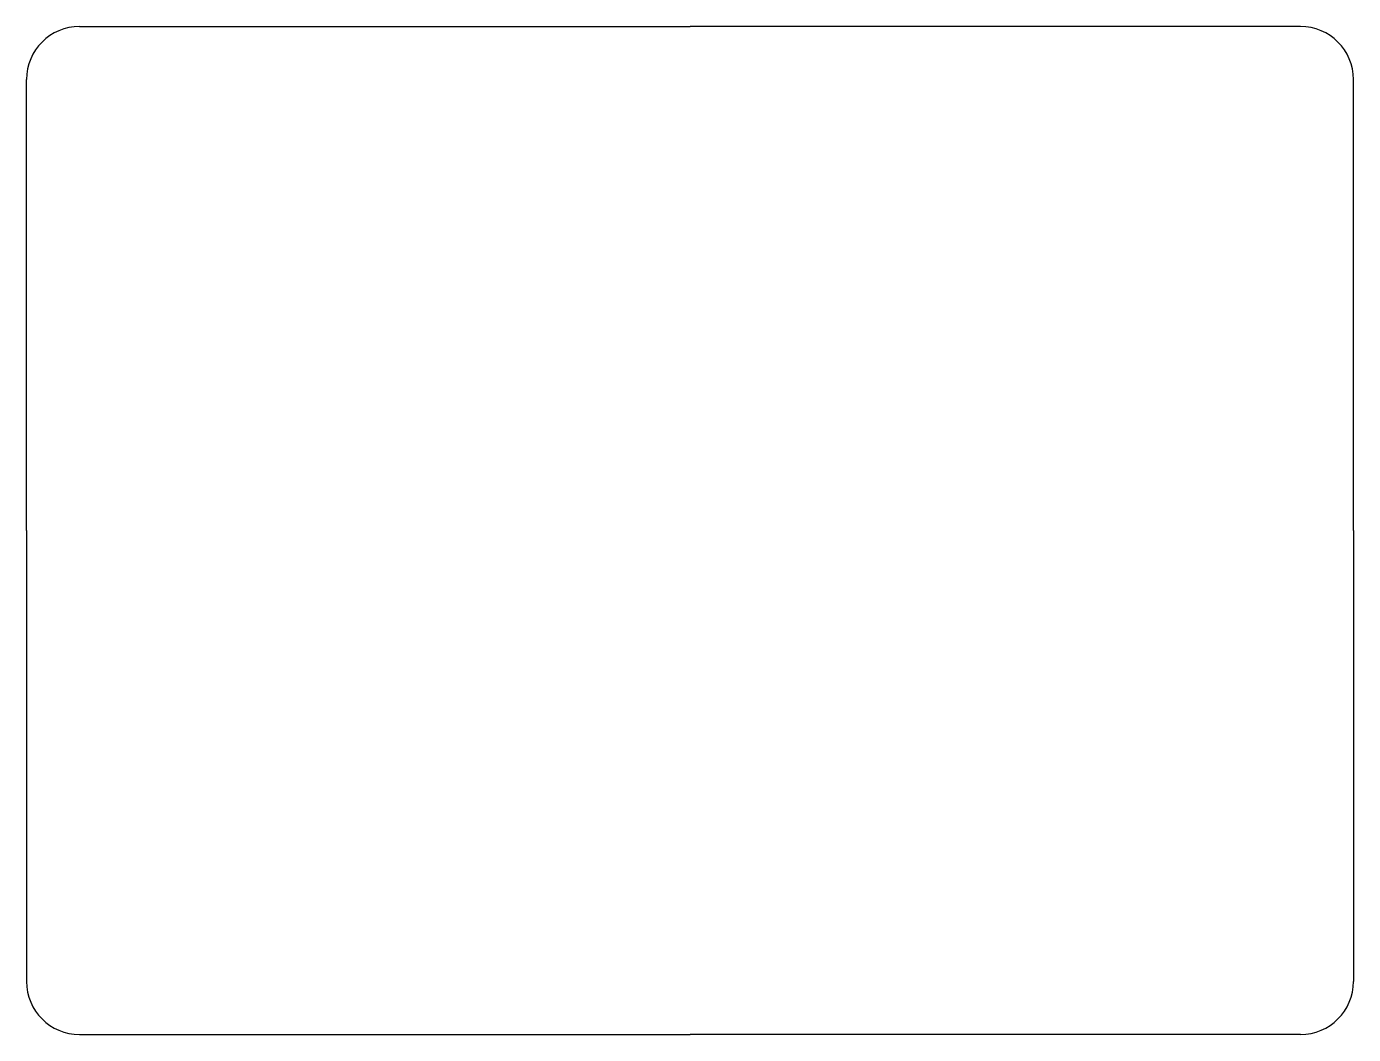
# Model space of a CAD drawing. Extents: x -39.7 to 39.7, y -30.2 to 30.2.
import ezdxf

# ---------------------------------------------------------------- set-up
doc = ezdxf.new("R2010")
doc.units = 0
doc.header["$MEASUREMENT"] = 0
doc.layers.add('VISIBLE', color=7, linetype='CONTINUOUS')

msp = doc.modelspace()

# ---------------------------------------------------------------- linework, layer by layer
at = {"layer": 'VISIBLE'}
for p, q in [((-36.5125, 30.1625), (0, 30.1625)), ((36.5125, 30.1625), (0, 30.1625)), ((-39.6875, 0), (-39.6875, 26.9875)), ((39.6875, 0), (39.6875, 26.9875)), ((-39.6875, 0), (-39.6875, -26.9875)), ((39.6875, 0), (39.6875, -26.9875)), ((-36.5125, -30.1625), (0, -30.1625)), ((36.5125, -30.1625), (0, -30.1625))]:
    msp.add_line(p, q, dxfattribs=at)
for centre, start, end in [((-36.5125, 26.9875), 90, 180), ((36.5125, 26.9875), 0, 90), ((-36.5125, -26.9875), 180, 270), ((36.5125, -26.9875), 270, 0)]:
    msp.add_arc(centre, 3.175, start, end, dxfattribs=at)

doc.saveas('drawing.dxf')
